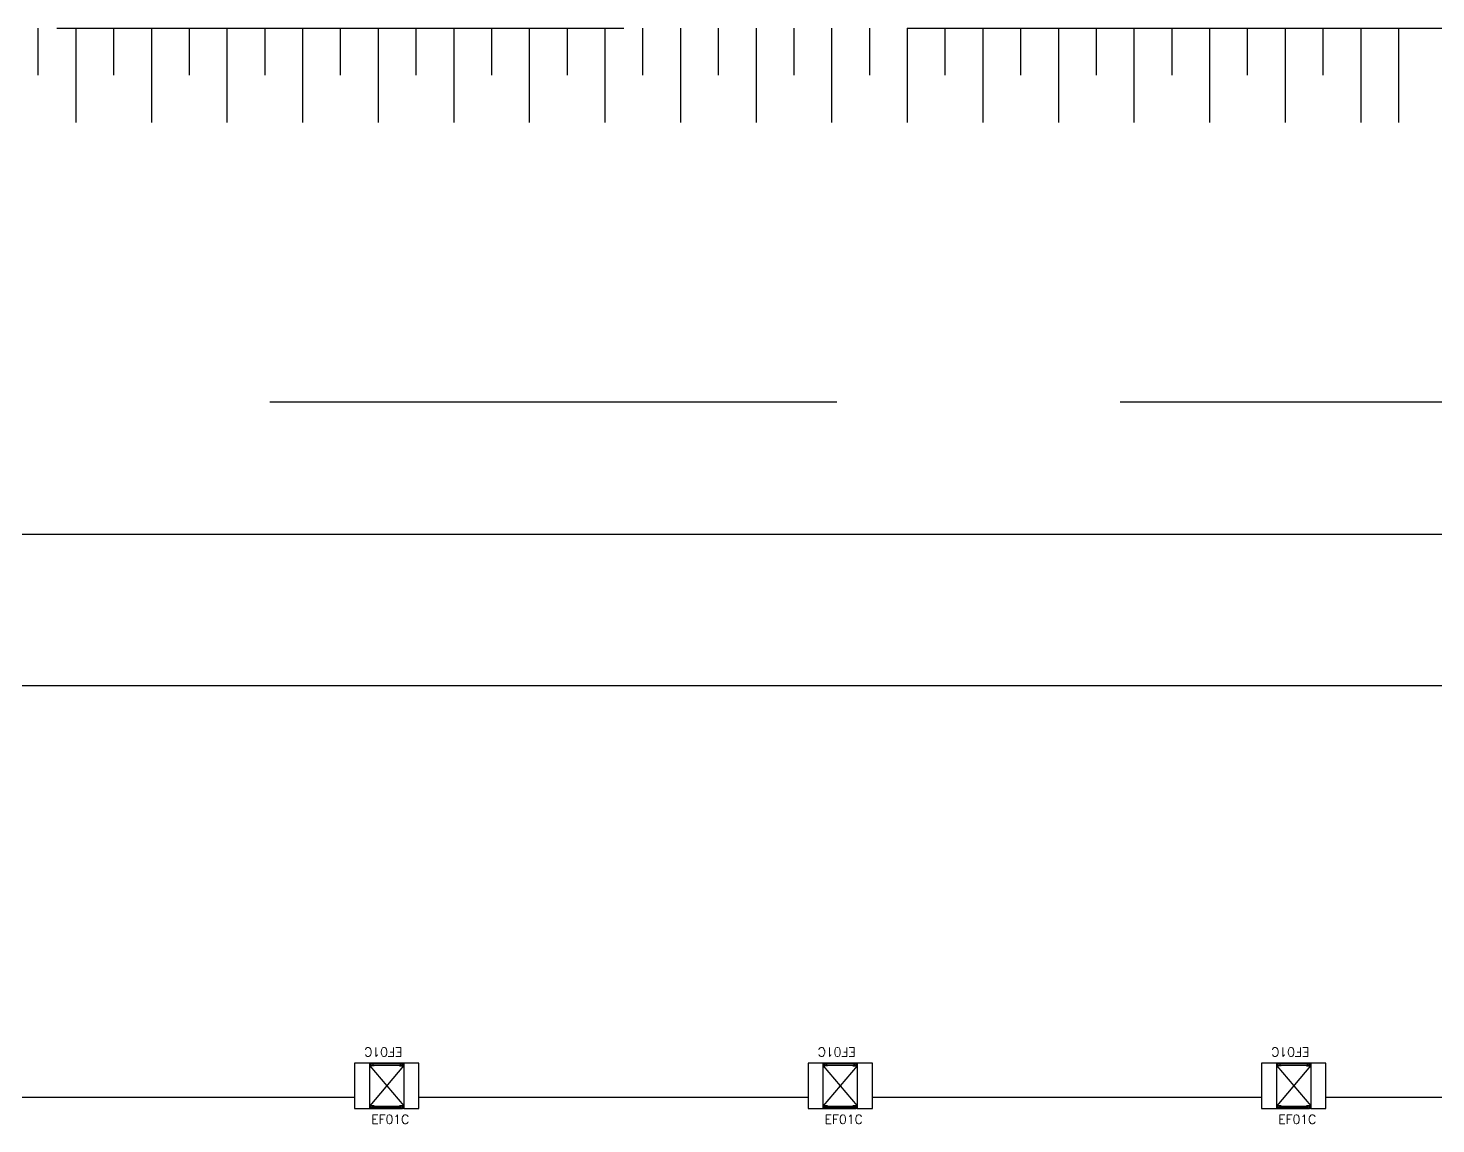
# Model space of a CAD drawing. Header units: millimetres. Extents: x 2046 to 2564, y 885 to 1120.
# Drawn here: x 2248.54 to 2267.17, y 965.1 to 979.59 of the extents above; entities that cross this region are included whole.
import ezdxf

# ---------------------------------------------------------------- set-up
doc = ezdxf.new("R2010")
doc.units = ezdxf.units.MM
doc.header["$LTSCALE"] = 10
doc.linetypes.add('HIDDEN', pattern=[0.375, 0.25, -0.125])
for name, color, linetype in [('AR-CALÇADA', 1, 'Continuous'), ('AR-ESQ', 1, 'Continuous'), ('AR-ESTC', 3, 'Continuous'), ('AR-PISO', 1, 'Continuous'), ('AR-PROJ', 1, 'HIDDEN'), ('AR-SHAFT', 1, 'Continuous'), ('DT-ESQ-PERFIL CADEIRA-C', 2, 'Continuous'), ('DT-ESQ-PERFIL CADEIRA-V', 1, 'Continuous'), ('DT-ESQ-VENEZIANA-C', 1, 'Continuous'), ('DT-ESQ-VENEZIANA-V', 1, 'Continuous'), ('DT-TXTESQ', 2, 'Continuous'), ('DT-TXTMOD', 1, 'Continuous')]:
    doc.layers.add(name, color=color, linetype=linetype)
doc.styles.add('S10', font='simplex.shx', dxfattribs={"height": 0.1})
doc.styles.add('S12', font='simplex.shx', dxfattribs={"width": 1.1, "height": 0.12})

# ---------------------------------------------------------------- blocks, each defined once
blk = doc.blocks.new('TALUDE')
at = {"layer": 'AR-PROJ', "ltscale": 3}
for p, q in [((-145.318, 2.448), (-78.436, 2.448)), ((0, -2.497), (-153.153, -2.503))]:
    blk.add_line(p, q, dxfattribs=at)
at = {"layer": 'AR-PROJ'}
for p, q in [((-111.818, 2.448), (-111.818, 1.824)), ((-111.318, 2.448), (-111.318, 1.2)), ((-110.818, 2.448), (-110.818, 1.824)), ((-110.318, 2.448), (-110.318, 1.2)), ((-109.818, 2.448), (-109.818, 1.824)), ((-109.318, 2.448), (-109.318, 1.201)), ((-108.818, 2.448), (-108.818, 1.824)), ((-108.318, 2.448), (-108.318, 1.201)), ((-107.818, 2.448), (-107.818, 1.824)), ((-107.318, 2.448), (-107.318, 1.201)), ((-106.818, 2.448), (-106.818, 1.824)), ((-106.318, 2.448), (-106.318, 1.201)), ((-105.818, 2.448), (-105.818, 1.824)), ((-105.318, 2.448), (-105.318, 1.2)), ((-104.818, 2.448), (-104.818, 1.824)), ((-104.318, 2.448), (-104.318, 1.2)), ((-103.818, 2.448), (-103.818, 1.824)), ((-103.318, 2.448), (-103.318, 1.201)), ((-102.818, 2.448), (-102.818, 1.824)), ((-102.318, 2.448), (-102.318, 1.201)), ((-101.818, 2.448), (-101.818, 1.824)), ((-101.318, 2.448), (-101.318, 1.2)), ((-100.818, 2.448), (-100.818, 1.824)), ((-100.318, 2.448), (-100.318, 1.2)), ((-99.818, 2.448), (-99.818, 1.824)), ((-99.318, 2.448), (-99.318, 1.201)), ((-98.818, 2.448), (-98.818, 1.824)), ((-98.318, 2.448), (-98.318, 1.201)), ((-97.818, 2.448), (-97.818, 1.824)), ((-97.318, 2.448), (-97.318, 1.201)), ((-96.818, 2.448), (-96.818, 1.824)), ((-96.318, 2.448), (-96.318, 1.201)), ((-95.818, 2.448), (-95.818, 1.824)), ((-95.318, 2.448), (-95.318, 1.2)), ((-94.818, 2.448), (-94.818, 1.824)), ((-94.318, 2.448), (-94.318, 1.2)), ((-93.818, 2.448), (-93.818, 1.824)), ((-93.818, 2.448), (-93.818, 1.201))]:
    blk.add_line(p, q, dxfattribs=at)
blk = doc.blocks.new('EF01C-P')
at = {"layer": 'DT-ESQ-PERFIL CADEIRA-C', "ltscale": 0.1}
for points in [[(0.01, 0.002), (0.01, 0.003), (0.002, 0.003, 1), (0.002, 0), (0.015, 0, 0.414214), (0.016, 0.002), (0.016, 0.033), (0.043, 0.033)], [(0.043, 0.006), (0.018, 0.006), (0.018, 0.016), (0.016, 0.016), (0.016, 0.006, 0.414214), (0.018, 0.005), (0.043, 0.005), (0.056, 0.005, 1), (0.056, 0.008), (0.043, 0.008), (0.043, 0.02), (0.043, 0.032), (0.056, 0.032, 1), (0.056, 0.035), (0.043, 0.035), (0.016, 0.035, 0.414214), (0.015, 0.033), (0.015, 0.002), (0.002, 0.002)], [(0.041, 0.02), (0.041, 0.032, -0.414214), (0.043, 0.033), (0.056, 0.033)], [(0.041, 0.02), (0.041, 0.008, 0.414214), (0.043, 0.006), (0.056, 0.006)], [(0.407, 0.006), (0.432, 0.006), (0.432, 0.016), (0.433, 0.016), (0.433, 0.006, -0.414214), (0.432, 0.005), (0.407, 0.005), (0.394, 0.005, -1), (0.394, 0.008), (0.407, 0.008), (0.407, 0.02), (0.407, 0.032), (0.394, 0.032, -1), (0.394, 0.035), (0.407, 0.035), (0.433, 0.035, -0.414214), (0.435, 0.033), (0.435, 0.002), (0.448, 0.002)], [(0.409, 0.02), (0.409, 0.032, 0.414214), (0.407, 0.033), (0.394, 0.033)], [(0.409, 0.02), (0.409, 0.008, -0.414214), (0.407, 0.006), (0.394, 0.006)], [(0.44, 0.002), (0.44, 0.003), (0.448, 0.003, -1), (0.448, 0), (0.435, 0, -0.414214), (0.433, 0.002), (0.433, 0.033), (0.407, 0.033)]]:
    blk.add_lwpolyline(points, format="xyb", dxfattribs=at)
at = {"layer": 'DT-ESQ-PERFIL CADEIRA-V', "ltscale": 0.1}
blk.add_line((0.015, 0), (0.435, 0), dxfattribs=at)
at = {"layer": 'DT-ESQ-VENEZIANA-C', "ltscale": 0.1}
for p, q in [((0.043, 0.011), (0.407, 0.011)), ((0.043, 0.009), (0.407, 0.009))]:
    blk.add_line(p, q, dxfattribs=at)
at = {"layer": 'DT-ESQ-VENEZIANA-V', "ltscale": 0.1}
blk.add_line((0.043, 0.031), (0.407, 0.031), dxfattribs=at)
at = {"layer": 'DT-TXTESQ', "ltscale": 0.1, "style": 'S12'}
blk.add_text('EF01C', height=0.12, dxfattribs=at).set_placement((0.019, -0.205))
at = {"layer": 'DT-TXTMOD', "ltscale": 0.1, "style": 'S10', "flags": 3}
blk.add_attdef('EF01C', (0.021, -0.14), '', height=0.1, dxfattribs=at)

msp = doc.modelspace()

# ---------------------------------------------------------------- linework, layer by layer
at = {"layer": 'AR-CALÇADA'}
for p, q in [((2274.661, 972.893), (2207.285, 972.893)), ((2274.661, 970.893), (2220.538, 970.893))]:
    msp.add_line(p, q, dxfattribs=at)
at = {"layer": 'AR-ESTC'}
for points in [[(2253.061, 965.302), (2253.061, 965.902), (2252.861, 965.902), (2252.861, 965.302)], [(2253.711, 965.302), (2253.711, 965.902), (2253.511, 965.902), (2253.511, 965.302)], [(2259.061, 965.302), (2259.061, 965.902), (2258.861, 965.902), (2258.861, 965.302)], [(2259.711, 965.302), (2259.711, 965.902), (2259.511, 965.902), (2259.511, 965.302)], [(2265.061, 965.302), (2265.061, 965.902), (2264.861, 965.902), (2264.861, 965.302)], [(2265.711, 965.302), (2265.711, 965.902), (2265.511, 965.902), (2265.511, 965.302)]]:
    msp.add_lwpolyline(points, close=True, dxfattribs=at)
at = {"layer": 'AR-PISO'}
for p, q in [((2247.711, 965.452), (2252.861, 965.452)), ((2253.711, 965.452), (2258.861, 965.452)), ((2259.711, 965.452), (2264.861, 965.452)), ((2265.711, 965.452), (2270.911, 965.452))]:
    msp.add_line(p, q, dxfattribs=at)
at = {"layer": 'AR-SHAFT'}
for p, q in [((2253.509, 965.867), (2253.061, 965.336)), ((2253.062, 965.867), (2253.511, 965.336)), ((2259.509, 965.867), (2259.061, 965.336)), ((2259.062, 965.867), (2259.511, 965.336)), ((2265.509, 965.867), (2265.061, 965.336)), ((2265.062, 965.867), (2265.511, 965.336))]:
    msp.add_line(p, q, dxfattribs=at)

# ---------------------------------------------------------------- block references
at = {"layer": 'AR-ESQ', "rotation": 180}
for p in [(2253.511, 965.902), (2259.511, 965.902), (2265.511, 965.902)]:
    msp.add_blockref('EF01C-P', p, dxfattribs=at)
at = {"layer": 'AR-ESQ'}
for p in [(2253.061, 965.302), (2259.061, 965.302), (2265.061, 965.302)]:
    msp.add_blockref('EF01C-P', p, dxfattribs=at)
at = {"layer": 'AR-PROJ'}
msp.add_blockref('TALUDE', (2360.49, 977.145), dxfattribs=at)

doc.saveas('drawing.dxf')
